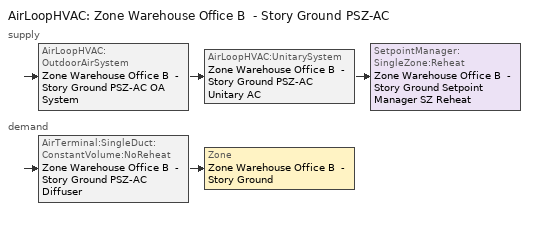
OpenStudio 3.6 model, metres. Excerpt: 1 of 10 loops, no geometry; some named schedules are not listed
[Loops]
AirLoopHVAC 'Zone Warehouse Office B  - Story Ground PSZ-AC'
 supply: AirLoopHVAC:OutdoorAirSystem 'Zone Warehouse Office B  - Story Ground PSZ-AC OA System' > AirLoopHVAC:UnitarySystem 'Zone Warehouse Office B  - Story Ground PSZ-AC Unitary AC' > SetpointManager:SingleZone:Reheat 'Zone Warehouse Office B  - Story Ground Setpoint Manager SZ Reheat'
 demand: AirTerminal:SingleDuct:ConstantVolume:NoReheat 'Zone Warehouse Office B  - Story Ground PSZ-AC Diffuser' > Zone 'Zone Warehouse Office B  - Story Ground'
[Sizing:Zone]
Zone Warehouse Office B  - Story Ground: Zone Cooling Design Supply Air Temperature Input Method=SupplyAirTemperature; Zone Cooling Design Supply Air Temperature {C}=12.7778; Zone Cooling Design Supply Air Temperature Difference {deltaC}=11.11; Zone Heating Design Supply Air Temperature Input Method=SupplyAirTemperature; Zone Heating Design Supply Air Temperature {C}=50; Zone Heating Design Supply Air Temperature Difference {deltaC}=11.11; Zone Cooling Design Supply Air Humidity Ratio {kg-H2O/kg-air}=0.0085; Zone Heating Design Supply Air Humidity Ratio {kg-H2O/kg-air}=0.008; Cooling Design Air Flow Method=DesignDay; Heating Design Air Flow Method=DesignDay; Account for Dedicated Outdoor Air System=No; Dedicated Outdoor Air System Control Strategy=NeutralSupplyAir; Dedicated Outdoor Air Low Setpoint Temperature for Design {C}=autosize; Dedicated Outdoor Air High Setpoint Temperature for Design {C}=autosize; Zone Load Sizing Method=Sensible Load Only No Latent Load; Zone Latent Cooling Design Supply Air Humidity Ratio Input Method=HumidityRatioDifference; Zone Cooling Design Supply Air Humidity Ratio Difference {kgWater/kgDryAir}=0.005; Zone Latent Heating Design Supply Air Humidity Ratio Input Method=HumidityRatioDifference; Zone Humidification Design Supply Air Humidity Ratio Difference {kgWater/kgDryAir}=0.005
[Zone equipment]
Zone Warehouse Office B  - Story Ground: Zone Warehouse Office B  - Story Ground PSZ-AC Diffuser
[AirLoopHVAC]
Zone Warehouse Office B  - Story Ground PSZ-AC: Availability Schedule=Zone Warehouse Office B  - Story Ground PSZ-AC Occ Sch; Design Supply Air Flow Rate {m3/s}=autosize; Design Return Air Flow Fraction of Supply Air Flow=1
[Sizing:System]
Zone Warehouse Office B  - Story Ground PSZ-AC: Type of Load to Size On=Sensible; Design Outdoor Air Flow Rate {m3/s}=Autosize; Central Heating Maximum System Air Flow Ratio=1; Preheat Design Temperature {C}=7.22222; Preheat Design Humidity Ratio {kg-H2O/kg-Air}=0.008; Precool Design Temperature {C}=12.7778; Precool Design Humidity Ratio {kg-H2O/kg-Air}=0.008; Central Cooling Design Supply Air Temperature {C}=12.7778; Central Heating Design Supply Air Temperature {C}=50; Sizing Option=Coincident; 100% Outdoor Air in Cooling=No; 100% Outdoor Air in Heating=No; Central Cooling Design Supply Air Humidity Ratio {kg-H2O/kg-Air}=0.0085; Central Heating Design Supply Air Humidity Ratio {kg-H2O/kg-Air}=0.008; Cooling Design Air Flow Method=DesignDay; Heating Design Air Flow Method=DesignDay; System Outdoor Air Method=ZoneSum; Zone Maximum Outdoor Air Fraction=1; Cooling Supply Air Flow Rate Per Floor Area {m3/s-m2}=0.00996765; Cooling Fraction of Autosized Cooling Supply Air Flow Rate=1; Cooling Supply Air Flow Rate Per Unit Cooling Capacity {m3/s-W}=3.94755e-05; Heating Supply Air Flow Rate Per Floor Area {m3/s-m2}=0.00996765; Heating Fraction of Autosized Heating Supply Air Flow Rate=1; Heating Fraction of Autosized Cooling Supply Air Flow Rate=1; Heating Supply Air Flow Rate Per Unit Heating Capacity {m3/s-W}=3.15882e-05; Cooling Design Capacity Method=CoolingDesignCapacity; Cooling Design Capacity {W}=autosize; Cooling Design Capacity Per Floor Area {W/m2}=234.7; Fraction of Autosized Cooling Design Capacity=1; Heating Design Capacity Method=HeatingDesignCapacity; Heating Design Capacity {W}=autosize; Heating Design Capacity Per Floor Area {W/m2}=157; Fraction of Autosized Heating Design Capacity=1; Central Cooling Capacity Control Method=OnOff; Occupant Diversity=autosize
[SetpointManager:SingleZone:Reheat]
Zone Warehouse Office B  - Story Ground Setpoint Manager SZ Reheat: Minimum Supply Air Temperature {C}=12.7778; Maximum Supply Air Temperature {C}=50; Control Zone=Zone Warehouse Office B  - Story Ground; Setpoint Node or NodeList=Zone Warehouse Office B  - Story Ground PSZ-AC Supply Outlet Node
[Coil:Heating:Gas]
Zone Warehouse Office B  - Story Ground PSZ-AC Gas Htg Coil 18kBtu/hr 0.8 Thermal Eff: Availability Schedule=Always On Discrete; Gas Burner Efficiency=0.8; Nominal Capacity {W}=AutoSize; Parasitic Electric Load {W}=0; Parasitic Gas Load {W}=0
[Coil:Heating:Electric]
Zone Warehouse Office B  - Story Ground PSZ-AC No Heat: Availability Schedule=Always Off Discrete; Efficiency=1; Nominal Capacity {W}=0
[Coil:Cooling:DX:SingleSpeed]
Zone Warehouse Office B  - Story Ground PSZ-AC 1spd DX AC Clg Coil 8kBtu/hr 9.7SEER: Availability Schedule=Always On Discrete; Rated Total Cooling Capacity {W}=autosize; Rated Sensible Heat Ratio=autosize; Rated COP {W/W}=3.14722; Rated Air Flow Rate {m3/s}=autosize; Rated Evaporator Fan Power Per Volume Flow Rate 2017 {W/(m3/s)}=773.3; Rated Evaporator Fan Power Per Volume Flow Rate 2023 {W/(m3/s)}=934.4; Total Cooling Capacity Function of Temperature Curve=DOE Ref DX Clg Coil Cool-Cap-fT; Total Cooling Capacity Function of Flow Fraction Curve=DOE Ref DX Clg Coil Cool-CAP-fFlow; Energy Input Ratio Function of Temperature Curve=DOE Ref DX Clg Coil Cool-EIR-fT; Energy Input Ratio Function of Flow Fraction Curve=DOE Ref DX Clg Coil Cool-EIR-fFlow; Part Load Fraction Correlation Curve=DOE Ref DX Clg Coil Cool-PLF-fPLR; Minimum Outdoor Dry-Bulb Temperature for Compressor Operation {C}=-25; Nominal Time for Condensate Removal to Begin {s}=0; Ratio of Initial Moisture Evaporation Rate and Steady State Latent Capacity=0; Maximum Cycling Rate {cycles/hr}=0; Latent Capacity Time Constant {s}=0; Condenser Type=AirCooled; Evaporative Condenser Effectiveness=0.9; Evaporative Condenser Air Flow Rate {m3/s}=autosize; Evaporative Condenser Pump Rated Power Consumption {W}=autosize; Crankcase Heater Capacity {W}=0; Maximum Outdoor Dry-Bulb Temperature for Crankcase Heater Operation {C}=10; Basin Heater Capacity {W/K}=0; Basin Heater Setpoint Temperature {C}=2
[Fan:OnOff]
Zone Warehouse Office B  - Story Ground PSZ-AC Fan: Availability Schedule=Always On Discrete; Fan Total Efficiency=0.53625; Pressure Rise {Pa}=622.722; Maximum Flow Rate {m3/s}=autosize; Motor Efficiency=0.825; Motor In Airstream Fraction=1; Fan Power Ratio Function of Speed Ratio Curve=Fan On Off Power Curve 7; Fan Efficiency Ratio Function of Speed Ratio Curve=Fan On Off Efficiency Curve 7
[AirLoopHVAC:UnitarySystem]
Zone Warehouse Office B  - Story Ground PSZ-AC Unitary AC: Control Type=Load; Controlling Zone or Thermostat Location=Zone Warehouse Office B  - Story Ground; Dehumidification Control Type=None; Availability Schedule=Outage Availability Schedule; Supply Fan=Zone Warehouse Office B  - Story Ground PSZ-AC Fan; Fan Placement=DrawThrough; Supply Air Fan Operating Mode Schedule=Zone Warehouse Office B  - Story Ground PSZ-AC Occ Sch; Heating Coil=Zone Warehouse Office B  - Story Ground PSZ-AC Gas Htg Coil 18kBtu/hr 0.8 Thermal Eff; DX Heating Coil Sizing Ratio=1; Cooling Coil=Zone Warehouse Office B  - Story Ground PSZ-AC 1spd DX AC Clg Coil 8kBtu/hr 9.7SEER; Use DOAS DX Cooling Coil=No; DOAS DX Cooling Coil Leaving Minimum Air Temperature {C}=2; Latent Load Control=SensibleOnlyLoadControl; Supplemental Heating Coil=Zone Warehouse Office B  - Story Ground PSZ-AC No Heat; Supply Air Flow Rate During Cooling Operation {m3/s}=Autosize; Supply Air Flow Rate During Heating Operation {m3/s}=Autosize; Supply Air Flow Rate When No Cooling or Heating is Required {m3/s}=Autosize; Maximum Supply Air Temperature {C}=80; Maximum Outdoor Dry-Bulb Temperature for Supplemental Heater Operation {C}=21; Maximum Cycling Rate {cycles/hr}=2.5; Heat Pump Time Constant {s}=60; Fraction of On-Cycle Power Use=0.01; Heat Pump Fan Delay Time {s}=60; Ancilliary On-Cycle Electric Power {W}=0; Ancilliary Off-Cycle Electric Power {W}=0
[Controller:OutdoorAir]
Zone Warehouse Office B  - Story Ground PSZ-AC OA System Controller: Minimum Outdoor Air Flow Rate {m3/s}=autosize; Maximum Outdoor Air Flow Rate {m3/s}=Autosize; Economizer Control Type=NoEconomizer; Economizer Control Action Type=ModulateFlow; Economizer Maximum Limit Dry-Bulb Temperature {C}=28; Economizer Maximum Limit Enthalpy {J/kg}=64000; Lockout Type=LockoutWithCompressor; Minimum Limit Type=FixedMinimum; Minimum Outdoor Air Schedule=Always On Discrete; Controller Mechanical Ventilation=Controller Mechanical Ventilation 8; High Humidity Control=No; Heat Recovery Bypass Control Type=BypassWhenWithinEconomizerLimits
[Controller:MechanicalVentilation]
Controller Mechanical Ventilation 8: Availability Schedule=Always On Discrete
[AirLoopHVAC:OutdoorAirSystem]
Zone Warehouse Office B  - Story Ground PSZ-AC OA System: Controller=Zone Warehouse Office B  - Story Ground PSZ-AC OA System Controller
[AirTerminal:SingleDuct:ConstantVolume:NoReheat]
Zone Warehouse Office B  - Story Ground PSZ-AC Diffuser: Availability Schedule=Always On Discrete; Maximum Air Flow Rate {m3/s}=AutoSize
[Schedule:Constant]
Name | Value
Always On Discrete | 1
Always Off Discrete | 0
[Schedule:Ruleset]
Zone Warehouse Office B  - Story Ground PSZ-AC Occ Sch: Default Day Schedule=Zone Warehouse Office B  - Story Ground PSZ-AC Occ Sch Default; Summer Design Day Schedule=Zone Warehouse Office B  - Story Ground PSZ-AC Occ Sch Summer Design Day; Winter Design Day Schedule=Zone Warehouse Office B  - Story Ground PSZ-AC Occ Sch Winter Design Day
[Schedule:Day]
Zone Warehouse Office B  - Story Ground PSZ-AC Occ Sch Default; Zone Warehouse Office B  - Story Ground PSZ-AC Occ Sch Friday: 7, 20, 0, 16, 40, 1, 24, 0, 0
Zone Warehouse Office B  - Story Ground PSZ-AC Occ Sch Winter Design Day; Zone Warehouse Office B  - Story Ground PSZ-AC Occ Sch Summer Design Day: 24, 0, 1
Zone Warehouse Office B  - Story Ground PSZ-AC Occ Sch Sunday: 24, 0, 0
Schedule Day 33; Schedule Day 34; Schedule Day 35; Schedule Day 36; Schedule Day 37; Schedule Day 38; Schedule Day 39; Schedule Day 40: 1, 0, 0, 2, 0, 0, 3, 0, 0, 4, 0, 0, 5, 0, 0, 6, 0, 0, 7, 0, 0, 8, 0, 0, 9, 0, 0, 10, 0, 0, 11, 0, 0, 12, 0, 0, 13, 0, 0, 14, 0, 0, 15, 0, 0, 16, 0, 0, 17, 0, 0, 18, 0, 0, 19, 0, 0, 20, 0, 0, 21, 0, 0, 22, 0, 0, 23, 0, 0, 24, 0, 0
[Schedule:Rule] Schedule Ruleset=Zone Warehouse Office B  - Story Ground PSZ-AC Occ Sch; Date Specification Type=DateRange
Name | Rule Order | Day Schedule | Apply Monday | Apply Tuesday | Apply Wednesday | Apply Friday | Start Month | Start Day | End Month | End Day | Apply Sunday | Apply Saturday | Apply Thursday
Zone Warehouse Office B  - Story Ground PSZ-AC Occ Sch Friday Rule | 9 | Zone Warehouse Office B  - Story Ground PSZ-AC Occ Sch Friday | Yes | Yes | Yes | Yes | 1 | 1 | 12 | 31
Zone Warehouse Office B  - Story Ground PSZ-AC Occ Sch Sunday Rule | 8 | Zone Warehouse Office B  - Story Ground PSZ-AC Occ Sch Sunday |  |  |  |  | 1 | 1 | 12 | 31 | Yes | Yes
Zone Warehouse Office B  - Story Ground PSZ-AC Occ Sch Outage Day 35 | 7 | Schedule Day 33 | Yes | Yes | Yes | Yes | 2 | 4 | 2 | 4 | Yes | Yes | Yes
Zone Warehouse Office B  - Story Ground PSZ-AC Occ Sch Outage Day 36 | 6 | Schedule Day 34 | Yes | Yes | Yes | Yes | 2 | 5 | 2 | 5 | Yes | Yes | Yes
Zone Warehouse Office B  - Story Ground PSZ-AC Occ Sch Outage Day 37 | 5 | Schedule Day 35 | Yes | Yes | Yes | Yes | 2 | 6 | 2 | 6 | Yes | Yes | Yes
Zone Warehouse Office B  - Story Ground PSZ-AC Occ Sch Outage Day 38 | 4 | Schedule Day 36 | Yes | Yes | Yes | Yes | 2 | 7 | 2 | 7 | Yes | Yes | Yes
Zone Warehouse Office B  - Story Ground PSZ-AC Occ Sch Outage Day 39 | 3 | Schedule Day 37 | Yes | Yes | Yes | Yes | 2 | 8 | 2 | 8 | Yes | Yes | Yes
Zone Warehouse Office B  - Story Ground PSZ-AC Occ Sch Outage Day 40 | 2 | Schedule Day 38 | Yes | Yes | Yes | Yes | 2 | 9 | 2 | 9 | Yes | Yes | Yes
Zone Warehouse Office B  - Story Ground PSZ-AC Occ Sch Outage Day 41 | 1 | Schedule Day 39 | Yes | Yes | Yes | Yes | 2 | 10 | 2 | 10 | Yes | Yes | Yes
Zone Warehouse Office B  - Story Ground PSZ-AC Occ Sch Outage Day 42 | 0 | Schedule Day 40 | Yes | Yes | Yes | Yes | 2 | 11 | 2 | 11 | Yes | Yes | Yes
[Curve:Exponent]
Fan On Off Power Curve 7: Coefficient1 Constant=1; Coefficient2 Constant=0; Coefficient3 Constant=0; Minimum Value of x=0; Maximum Value of x=1
[Curve:Cubic] Coefficient1 Constant=1; Coefficient2 x=0; Coefficient3 x**2=0; Coefficient4 x**3=0
Name | Minimum Value of x | Maximum Value of x
Fan On Off Efficiency Curve 7 | 0 | 1
DOE Ref DX Clg Coil Cool-CAP-fFlow; DOE Ref DX Clg Coil Cool-EIR-fFlow | -100 | 100
[Curve:Biquadratic] Minimum Value of x=-100; Maximum Value of x=100; Minimum Value of y=-100; Maximum Value of y=100
Name | Coefficient1 Constant | Coefficient2 x | Coefficient3 x**2 | Coefficient4 y | Coefficient5 y**2 | Coefficient6 x*y
DOE Ref DX Clg Coil Cool-Cap-fT | 0.971212 | -0.0152755 | 0.00144345 | -0.00039321 | -6.8364e-06 | -0.000290596
DOE Ref DX Clg Coil Cool-EIR-fT | 0.286871 | 0.0239022 | -0.000810648 | 0.0134585 | 0.000338936 | -0.000487004
[Curve:Quadratic]
DOE Ref DX Clg Coil Cool-PLF-fPLR: Coefficient1 Constant=0.909496; Coefficient2 x=0.0986477; Coefficient3 x**2=-0.00819488; Minimum Value of x=0; Maximum Value of x=1
